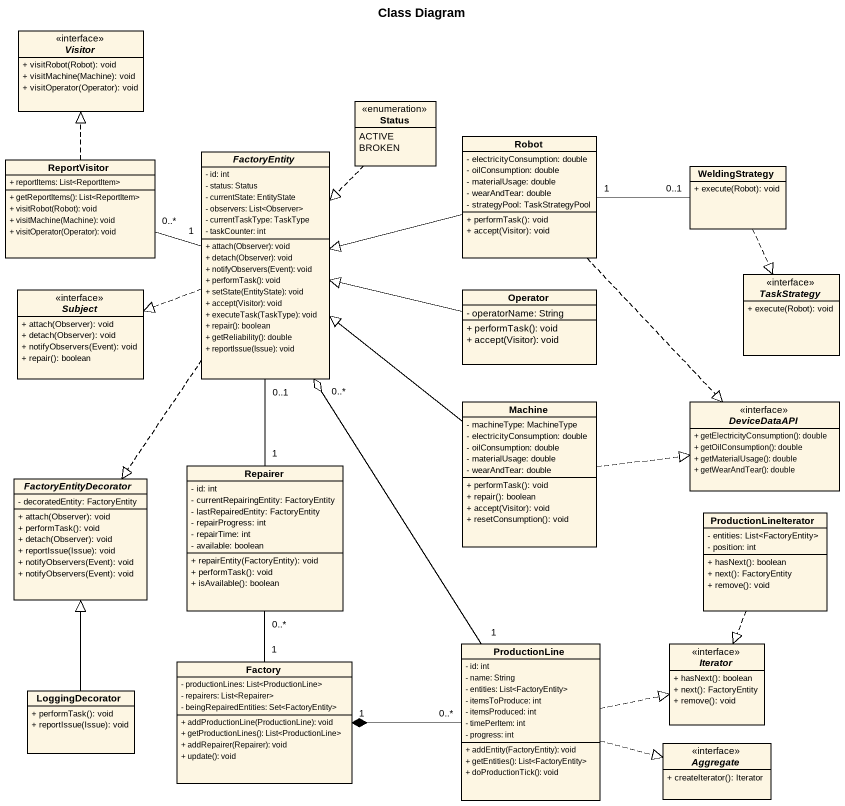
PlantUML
@startuml
title Class Diagram
hide circle
hide empty members
skinparam classAttributeIconSize 0
interface Visitor {
  + visitRobot(Robot): void
  + visitMachine(Machine): void
  + visitOperator(Operator): void
}
enum Status {
  ACTIVE
  BROKEN
}
class ReportVisitor {
  + reportItems: List<ReportItem>
  + getReportItems(): List<ReportItem>
  + visitRobot(Robot): void
  + visitMachine(Machine): void
  + visitOperator(Operator): void
}
abstract class FactoryEntity {
  - id: int
  - status: Status
  - currentState: EntityState
  - observers: List<Observer>
  - currentTaskType: TaskType
  - taskCounter: int
  + attach(Observer): void
  + detach(Observer): void
  + notifyObservers(Event): void
  + performTask(): void
  + setState(EntityState): void
  + accept(Visitor): void
  + executeTask(TaskType): void
  + repair(): boolean
  + getReliability(): double
  + reportIssue(Issue): void
}
class Robot {
  - electricityConsumption: double
  - oilConsumption: double
  - materialUsage: double
  - wearAndTear: double
  - strategyPool: TaskStrategyPool
  + performTask(): void
  + accept(Visitor): void
}
class WeldingStrategy {
  + execute(Robot): void
}
interface TaskStrategy {
  + execute(Robot): void
}
interface Subject {
  + attach(Observer): void
  + detach(Observer): void
  + notifyObservers(Event): void
  + repair(): boolean
}
class Operator {
  - operatorName: String
  + performTask(): void
  + accept(Visitor): void
}
class Machine {
  - machineType: MachineType
  - electricityConsumption: double
  - oilConsumption: double
  - materialUsage: double
  - wearAndTear: double
  + performTask(): void
  + repair(): boolean
  + accept(Visitor): void
  + resetConsumption(): void
}
interface DeviceDataAPI {
  + getElectricityConsumption(): double
  + getOilConsumption(): double
  + getMaterialUsage(): double
  + getWearAndTear(): double
}
abstract class FactoryEntityDecorator {
  - decoratedEntity: FactoryEntity
  + attach(Observer): void
  + performTask(): void
  + detach(Observer): void
  + reportIssue(Issue): void
  + notifyObservers(Event): void
  + notifyObservers(Event): void
}
class Repairer {
  - id: int
  - currentRepairingEntity: FactoryEntity
  - lastRepairedEntity: FactoryEntity
  - repairProgress: int
  - repairTime: int
  - available: boolean
  + repairEntity(FactoryEntity): void
  + performTask(): void
  + isAvailable(): boolean
}
class ProductionLineIterator {
  - entities: List<FactoryEntity>
  - position: int
  + hasNext(): boolean
  + next(): FactoryEntity
  + remove(): void
}
class ProductionLine {
  - id: int
  - name: String
  - entities: List<FactoryEntity>
  - itemsToProduce: int
  - itemsProduced: int
  - timePerItem: int
  - progress: int
  + addEntity(FactoryEntity): void
  + getEntities(): List<FactoryEntity>
  + doProductionTick(): void
}
interface Iterator {
  + hasNext(): boolean
  + next(): FactoryEntity
  + remove(): void
}
class Factory {
  - productionLines: List<ProductionLine>
  - repairers: List<Repairer>
  - beingRepairedEntities: Set<FactoryEntity>
  + addProductionLine(ProductionLine): void
  + getProductionLines(): List<ProductionLine>
  + addRepairer(Repairer): void
  + update(): void
}
class LoggingDecorator {
  + performTask(): void
  + reportIssue(Issue): void
}
interface Aggregate {
  + createIterator(): Iterator
}
Status ..|> FactoryEntity
ReportVisitor .up.|> Visitor
ReportVisitor "0..*" -right- "1" FactoryEntity
FactoryEntity .left.|> Subject
FactoryEntity ..|> FactoryEntityDecorator
Robot -left-|> FactoryEntity
Robot "1" -right- "0..1" WeldingStrategy
Robot ..|> DeviceDataAPI
WeldingStrategy ..|> TaskStrategy
Operator -left-|> FactoryEntity
Machine -up-|> FactoryEntity
Machine .right.|> DeviceDataAPI
Repairer "1" -up- "0..1" FactoryEntity
ProductionLineIterator ..|> Iterator
ProductionLine "1" -up-o "0..*" FactoryEntity
ProductionLine .right.|> Iterator
ProductionLine "0..*" -left-* "1" Factory
ProductionLine .right.|> Aggregate
Factory "1" -up- "0..*" Repairer
LoggingDecorator -up-|> FactoryEntityDecorator
@enduml
